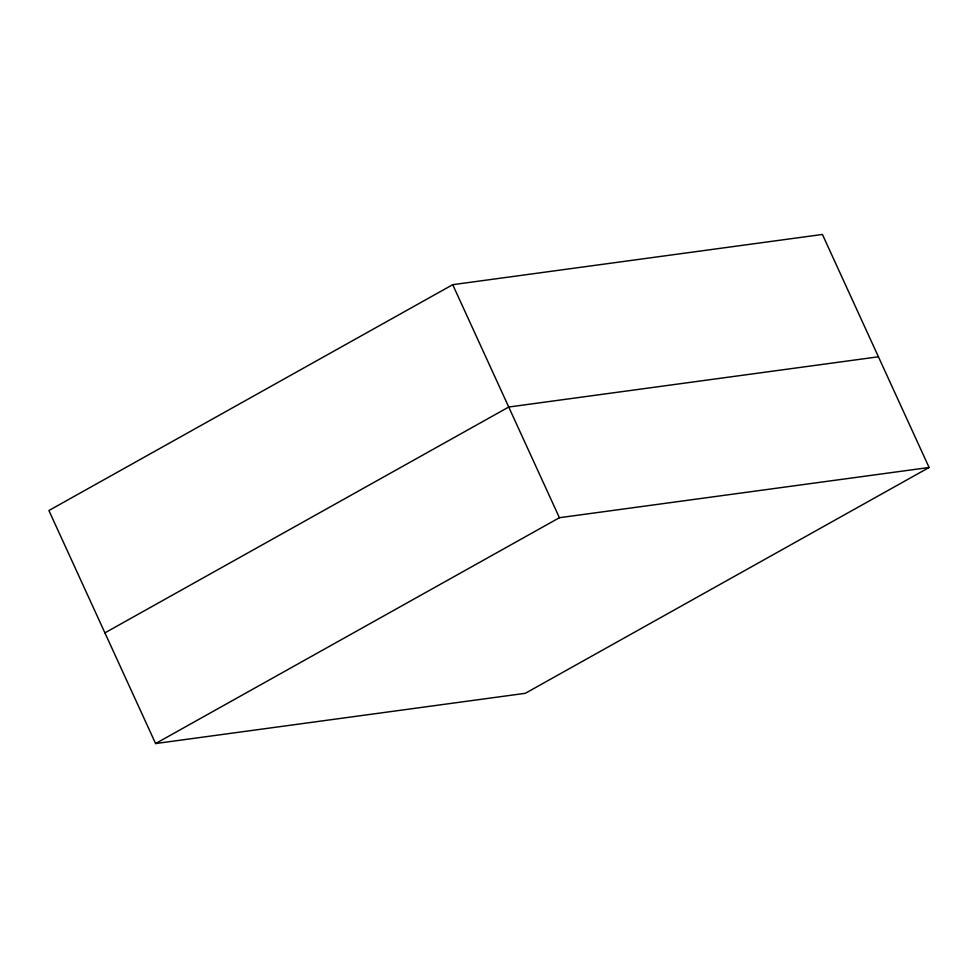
<?xml version="1.0" encoding="UTF-8"?>
<svg xmlns="http://www.w3.org/2000/svg" width="978" height="978" viewBox="0 0 978 978"><rect width="100%" height="100%" fill="white"/><g stroke="black" fill="none" stroke-linecap="round" stroke-linejoin="round"><path stroke-width="1.47" d="M452.716 284.684L48.9 510.516L155.588 743.549L525.284 693.316L929.1 467.484L822.412 234.451L452.716 284.684L559.416 517.717L929.1 467.484M104.915 632.864L508.731 407.031L878.427 356.787M155.588 743.549L559.416 517.717"/></g></svg>
